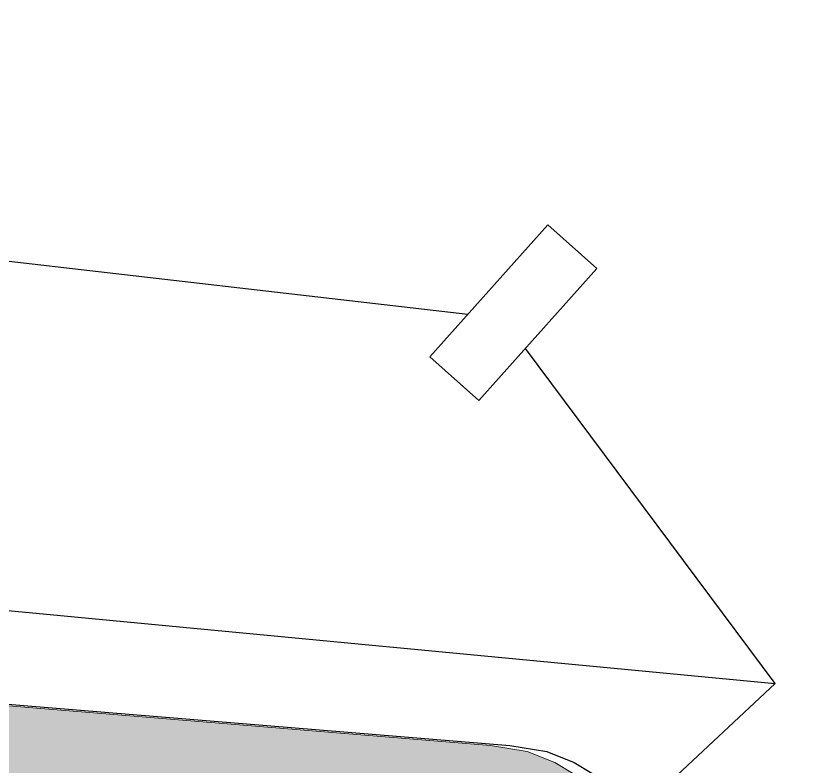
# Model space of a CAD drawing. Extents: x -1337 to 5791, y -3809 to 1769.
# Drawn here: x 4118.31 to 4159.09, y -2518.92 to -2480.42 of the extents above; entities that cross this region are included whole.
import ezdxf

# ---------------------------------------------------------------- set-up
doc = ezdxf.new("R2010")
doc.units = 0
doc.header["$MEASUREMENT"] = 0
for name, color, linetype, lineweight in [('.ATI-HATCH', 7, 'Continuous', 0), ('G-ANNO-TTLB', 7, 'Continuous', 0), ('TYVEK', 7, 'Continuous', 0)]:
    doc.layers.add(name, color=color, linetype=linetype, lineweight=lineweight)

msp = doc.modelspace()

# ---------------------------------------------------------------- hatches: boundary and pattern name
at = {"layer": '.ATI-HATCH', "true_color": 0x808080, "transparency": 33554687}
h = msp.add_hatch(color=8, dxfattribs=at)
edge = h.paths.add_edge_path()
edge.add_spline(control_points=[(4143.161, -2526.958), (4143.161, -2526.958), (4128.476, -2533.23), (4128.476, -2533.23), (4128.476, -2533.23), (4127.992, -2533.437), (4127.992, -2533.437), (4127.992, -2533.437), (4127.955, -2552.012), (4127.955, -2552.012), (4127.955, -2552.012), (4128.854, -2551.806), (4128.854, -2551.806), (4128.854, -2551.806), (4133.092, -2550.747), (4133.092, -2550.747), (4133.092, -2550.747), (4143.161, -2548.122), (4143.161, -2548.122), (4143.161, -2548.122), (4143.161, -2526.958), (4143.161, -2526.958)], knot_values=[0, 0, 0, 0, 1, 1, 1, 2, 2, 2, 3, 3, 3, 4, 4, 4, 5, 5, 5, 6, 6, 6, 7, 7, 7, 7], degree=3, periodic=0)
edge = h.paths.add_edge_path()
edge.add_spline(control_points=[(4143.161, -2526.958), (4143.161, -2526.958), (4055.708, -2520.889), (4055.708, -2520.889), (4055.708, -2520.889), (4055.708, -2528.644), (4055.708, -2528.644), (4055.708, -2528.644), (4127.957, -2533.452), (4127.957, -2533.452), (4127.957, -2533.452), (4128.476, -2533.23), (4128.476, -2533.23), (4128.476, -2533.23), (4143.161, -2526.958), (4143.161, -2526.958)], knot_values=[0, 0, 0, 0, 1, 1, 1, 2, 2, 2, 3, 3, 3, 4, 4, 4, 5, 5, 5, 5], degree=3, periodic=0)
edge.add_line((4143.161, -2526.958), (4143.161, -2526.958))
edge = h.paths.add_edge_path()
edge.add_spline(control_points=[(4055.708, -2520.889), (4055.708, -2520.889), (4143.161, -2526.958), (4143.161, -2526.958), (4143.161, -2526.958), (4143.161, -2548.122), (4143.161, -2548.122), (4143.161, -2548.122), (4150.158, -2548.122), (4150.158, -2548.122), (4150.158, -2548.122), (4150.158, -2544.117), (4150.158, -2544.117), (4150.158, -2544.117), (4150.158, -2526.712), (4150.158, -2526.712), (4150.158, -2526.712), (4150.216, -2526.005), (4150.216, -2526.005), (4150.216, -2526.005), (4150.209, -2525.28), (4150.209, -2525.28), (4150.209, -2525.28), (4150.118, -2524.443), (4150.118, -2524.443), (4150.118, -2524.443), (4149.928, -2523.589), (4149.928, -2523.589), (4149.928, -2523.589), (4149.718, -2522.949), (4149.718, -2522.949), (4149.718, -2522.949), (4149.273, -2521.974), (4149.273, -2521.974), (4149.273, -2521.974), (4148.877, -2521.321), (4148.877, -2521.321), (4148.877, -2521.321), (4148.536, -2520.834), (4148.536, -2520.834), (4148.536, -2520.834), (4147.712, -2519.96), (4147.712, -2519.96), (4147.712, -2519.96), (4146.881, -2519.287), (4146.881, -2519.287), (4146.881, -2519.287), (4145.981, -2518.742), (4145.981, -2518.742), (4145.981, -2518.742), (4144.563, -2518.174), (4144.563, -2518.174), (4144.563, -2518.174), (4142.67, -2517.867), (4142.67, -2517.867), (4142.67, -2517.867), (4055.091, -2510.651), (4055.091, -2510.651), (4055.091, -2510.651), (4054.122, -2510.752), (4054.122, -2510.752), (4054.122, -2510.752), (4052.83, -2511.084), (4052.83, -2511.084), (4052.83, -2511.084), (4051.916, -2511.47), (4051.916, -2511.47), (4051.916, -2511.47), (4051.049, -2511.974), (4051.049, -2511.974), (4051.049, -2511.974), (4050.12, -2512.706), (4050.12, -2512.706), (4050.12, -2512.706), (4049.272, -2513.618), (4049.272, -2513.618), (4049.272, -2513.618), (4048.663, -2514.505), (4048.663, -2514.505), (4048.663, -2514.505), (4048.091, -2515.697), (4048.091, -2515.697), (4048.091, -2515.697), (4047.587, -2518.13), (4047.587, -2518.13), (4047.587, -2518.13), (4047.587, -2548.122), (4047.587, -2548.122), (4047.587, -2548.122), (4055.708, -2548.122), (4055.708, -2548.122), (4055.708, -2548.122), (4055.708, -2520.889), (4055.708, -2520.889)], knot_values=[0, 0, 0, 0, 1, 1, 1, 2, 2, 2, 3, 3, 3, 4, 4, 4, 5, 5, 5, 6, 6, 6, 7, 7, 7, 8, 8, 8, 9, 9, 9, 10, 10, 10, 11, 11, 11, 12, 12, 12, 13, 13, 13, 14, 14, 14, 15, 15, 15, 16, 16, 16, 17, 17, 17, 18, 18, 18, 19, 19, 19, 20, 20, 20, 21, 21, 21, 22, 22, 22, 23, 23, 23, 24, 24, 24, 25, 25, 25, 26, 26, 26, 27, 27, 27, 28, 28, 28, 29, 29, 29, 30, 30, 30, 31, 31, 31, 31], degree=3, periodic=0)
edge.add_line((4055.708, -2520.889), (4055.708, -2520.889))
at = {"layer": 'G-ANNO-TTLB', "true_color": 0xff00ff, "transparency": 33554687}
h = msp.add_hatch(color=6, dxfattribs=at)
edge = h.paths.add_edge_path()
edge.add_spline(control_points=[(5472, -3692.604), (5472, -3692.604), (2542.482, -3692.604), (2542.482, -3692.604), (2542.482, -3692.604), (2542.482, -1235.604), (2542.482, -1235.604), (2542.482, -1235.604), (5472, -1235.604), (5472, -1235.604), (5472, -1235.604), (5472, -3692.604), (5472, -3692.604)], knot_values=[0, 0, 0, 0, 1, 1, 1, 2, 2, 2, 3, 3, 3, 4, 4, 4, 4], degree=3, periodic=0)
edge = h.paths.add_edge_path()
edge.add_spline(control_points=[(2551.482, -1244.604), (2551.482, -1244.604), (2551.482, -3683.604), (2551.482, -3683.604), (2551.482, -3683.604), (5463, -3683.604), (5463, -3683.604), (5463, -3683.604), (5463, -1244.604), (5463, -1244.604), (5463, -1244.604), (2551.482, -1244.604), (2551.482, -1244.604)], knot_values=[0, 0, 0, 0, 1, 1, 1, 2, 2, 2, 3, 3, 3, 4, 4, 4, 4], degree=3, periodic=0)
edge.add_line((2551.482, -1244.604), (2551.482, -1244.604))

# ---------------------------------------------------------------- linework, layer by layer
at = {"layer": '.ATI-HATCH'}
msp.add_open_spline([(4055.708, -2520.889), (4055.708, -2520.889), (4143.161, -2526.958), (4143.161, -2526.958), (4143.161, -2526.958), (4143.161, -2548.122), (4143.161, -2548.122), (4143.161, -2548.122), (4150.158, -2548.122), (4150.158, -2548.122), (4150.158, -2548.122), (4150.158, -2544.117), (4150.158, -2544.117), (4150.158, -2544.117), (4150.158, -2526.712), (4150.158, -2526.712), (4150.158, -2526.712), (4150.216, -2526.005), (4150.216, -2526.005), (4150.216, -2526.005), (4150.209, -2525.28), (4150.209, -2525.28), (4150.209, -2525.28), (4150.118, -2524.443), (4150.118, -2524.443), (4150.118, -2524.443), (4149.928, -2523.589), (4149.928, -2523.589), (4149.928, -2523.589), (4149.718, -2522.949), (4149.718, -2522.949), (4149.718, -2522.949), (4149.273, -2521.974), (4149.273, -2521.974), (4149.273, -2521.974), (4148.877, -2521.321), (4148.877, -2521.321), (4148.877, -2521.321), (4148.536, -2520.834), (4148.536, -2520.834), (4148.536, -2520.834), (4147.712, -2519.96), (4147.712, -2519.96), (4147.712, -2519.96), (4146.881, -2519.287), (4146.881, -2519.287), (4146.881, -2519.287), (4145.981, -2518.742), (4145.981, -2518.742), (4145.981, -2518.742), (4144.563, -2518.174), (4144.563, -2518.174), (4144.563, -2518.174), (4142.67, -2517.867), (4142.67, -2517.867), (4142.67, -2517.867), (4055.091, -2510.651), (4055.091, -2510.651), (4055.091, -2510.651), (4054.122, -2510.752), (4054.122, -2510.752), (4054.122, -2510.752), (4052.83, -2511.084), (4052.83, -2511.084), (4052.83, -2511.084), (4051.916, -2511.47), (4051.916, -2511.47), (4051.916, -2511.47), (4051.049, -2511.974), (4051.049, -2511.974), (4051.049, -2511.974), (4050.12, -2512.706), (4050.12, -2512.706), (4050.12, -2512.706), (4049.272, -2513.618), (4049.272, -2513.618), (4049.272, -2513.618), (4048.663, -2514.505), (4048.663, -2514.505), (4048.663, -2514.505), (4048.091, -2515.697), (4048.091, -2515.697), (4048.091, -2515.697), (4047.587, -2518.13), (4047.587, -2518.13), (4047.587, -2518.13), (4047.587, -2548.122), (4047.587, -2548.122), (4047.587, -2548.122), (4055.708, -2548.122), (4055.708, -2548.122), (4055.708, -2548.122), (4055.708, -2520.889), (4055.708, -2520.889)], degree=3, knots=[0, 0, 0, 0, 1, 1, 1, 2, 2, 2, 3, 3, 3, 4, 4, 4, 5, 5, 5, 6, 6, 6, 7, 7, 7, 8, 8, 8, 9, 9, 9, 10, 10, 10, 11, 11, 11, 12, 12, 12, 13, 13, 13, 14, 14, 14, 15, 15, 15, 16, 16, 16, 17, 17, 17, 18, 18, 18, 19, 19, 19, 20, 20, 20, 21, 21, 21, 22, 22, 22, 23, 23, 23, 24, 24, 24, 25, 25, 25, 26, 26, 26, 27, 27, 27, 28, 28, 28, 29, 29, 29, 30, 30, 30, 31, 31, 31, 31], dxfattribs=at)
at = {"layer": 'G-ANNO-TTLB'}
for points in [[(5472, -3692.604), (5472, -3692.604), (2542.482, -3692.604), (2542.482, -3692.604), (2542.482, -3692.604), (2542.482, -1235.604), (2542.482, -1235.604), (2542.482, -1235.604), (5472, -1235.604), (5472, -1235.604), (5472, -1235.604), (5472, -3692.604), (5472, -3692.604)], [(2551.482, -1244.604), (2551.482, -1244.604), (2551.482, -3683.604), (2551.482, -3683.604), (2551.482, -3683.604), (5463, -3683.604), (5463, -3683.604), (5463, -3683.604), (5463, -1244.604), (5463, -1244.604), (5463, -1244.604), (2551.482, -1244.604), (2551.482, -1244.604)]]:
    msp.add_open_spline(points, degree=3, knots=[0, 0, 0, 0, 1, 1, 1, 2, 2, 2, 3, 3, 3, 4, 4, 4, 4], dxfattribs=at)
at = {"layer": 'TYVEK', "color": 1, "lineweight": 25, "true_color": 0xff0000}
for p, q in [((4141.52, -2495.735), (4060.271, -2486.379)), ((4157.292, -2514.678), (4144.472, -2497.485)), ((4042.312, -2503.742), (4157.292, -2514.678)), ((4149.99, -2521.506), (4157.292, -2514.678))]:
    msp.add_line(p, q, dxfattribs=at)
at = {"layer": 'TYVEK', "color": 2, "lineweight": 25, "true_color": 0xffff00}
msp.add_lwpolyline([(4148.137, -2493.379), (4142.082, -2500.162), (4139.57, -2497.92), (4145.624, -2491.137)], close=True, dxfattribs=at)
at = {"layer": 'TYVEK', "color": 4, "lineweight": 25, "true_color": 0x00ffff}
msp.add_lwpolyline([(4056.092, -2510.651), (4143.67, -2517.867), (4145.564, -2518.174), (4146.982, -2518.742), (4147.881, -2519.287), (4148.712, -2519.96), (4149.537, -2520.834), (4149.878, -2521.321), (4150.274, -2521.974), (4150.719, -2522.949), (4150.929, -2523.589), (4151.119, -2524.443), (4151.21, -2525.28), (4151.217, -2526.005), (4151.159, -2526.712), (4151.159, -2544.117), (4151.159, -2548.122), (4144.161, -2548.122), (4134.093, -2550.747), (4129.855, -2551.806), (4128.956, -2552.012), (4128.993, -2533.454), (4056.709, -2528.644)], dxfattribs=at)

doc.saveas('drawing.dxf')
